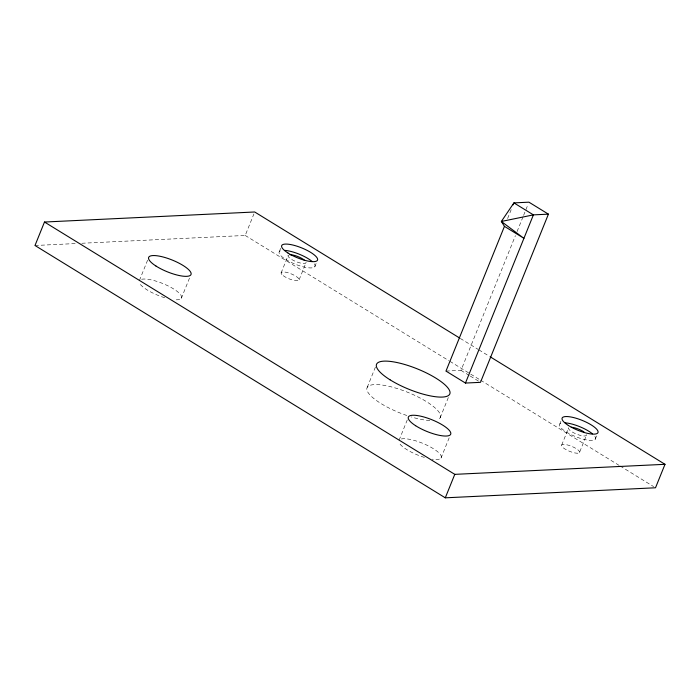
<?xml version="1.0" encoding="UTF-8"?>
<svg xmlns="http://www.w3.org/2000/svg" width="700" height="700" viewBox="0 0 700 700"><rect width="100%" height="100%" fill="white"/><g stroke="black" fill="none" stroke-linecap="round" stroke-linejoin="round"><path stroke-width="0.53" stroke-dasharray="3.5 2.62" d="M139.414 280.455L147.709 259.919M181.309 298.384L189.604 277.848M81.839 243.259L245.219 235.454L253.907 213.946M279.344 251.545L280.787 247.966M281.102 272.939L288.059 255.727M299.136 279.738L306.084 262.526A9.66 2.695 22 0 1 295.409 261.354A9.66 2.695 22 0 1 288.575 255.036M314.799 266.717L316.601 262.246M367.238 387.345L375.533 366.809M399.096 440.151L407.391 419.615M507.605 218.54L511.56 208.766M440.142 417.795L448.438 397.259M445.979 371.079L460.994 370.361L515.436 235.611M517.072 231.56L523.215 216.37M523.617 215.355L528.124 204.207M440.991 458.08L449.68 436.572M559.808 424.016L560.892 421.33M561.697 445.043L568.645 427.84A9.66 2.695 22 0 0 577.386 434.438A9.66 2.695 22 0 0 586.46 434.481M579.46 452.576A9.66 2.695 22 0 0 567.481 444.955A9.66 2.695 22 0 0 564.795 448.901A9.66 2.695 22 0 0 579.46 452.576L586.416 435.365M595.254 439.189L597.065 434.717M35 245.499L77.481 243.469M460.311 338.441L477.995 349.309M478.923 349.877L489.16 356.178M245.219 235.454L448.971 360.762M449.907 361.331L479.675 379.645M480.602 380.214L619.238 465.465M620.165 466.034L653.66 486.631M460.994 370.361L469.341 375.498M470.269 376.066L480.471 382.34M141.654 279.265A22.846 6.37 22 0 1 173.373 288.794A22.846 6.37 22 0 1 175 299.766M164.745 297.719A22.846 6.37 22 0 1 139.221 282.52M401.336 438.961A22.846 6.37 22 0 1 434.341 449.312A22.846 6.37 22 0 1 432.075 459.183M424.428 457.415A22.846 6.37 22 0 1 398.904 442.216M406.805 415.494A39.532 11.034 22 0 1 366.914 388.106A39.532 11.034 22 0 1 412.536 394.345A39.532 11.034 22 0 1 437.588 419.703M429.852 420.525A39.532 11.034 22 0 1 411.39 416.964M314.379 263.865A19.329 5.39 22 0 1 293.746 263.585A19.329 5.39 22 0 1 282.791 250.346M594.834 436.336A19.329 5.39 22 0 1 575.601 436.642A19.329 5.39 22 0 1 561.697 423.01M283.246 275.686A9.66 2.695 22 0 0 298.611 280.438A9.66 2.695 22 0 0 288.496 272.895A9.66 2.695 22 0 0 283.246 275.686"/><path stroke-width="1.05" d="M459.384 337.864L254.704 211.986L44.485 222.031L35 245.499L445.296 497.823L655.515 487.778L665 464.31L490.088 356.746M504.446 226.362L445.979 371.079L465.456 383.058L480.471 382.34L548.415 214.156L528.938 202.178L513.923 202.895L501.358 221.463L504.446 226.362L523.924 238.341L501.358 221.463L533.4 214.874L548.415 214.156M513.135 204.855L513.923 202.895L533.4 214.874L465.456 383.058M445.296 497.823L454.781 474.355L665 464.31M44.485 222.031L454.781 474.355M571.253 427.219A9.66 2.695 22 0 1 584.001 431.97M289.931 254.739A9.66 2.695 22 0 1 304.517 260.234M284.69 250.373A19.329 5.39 22 0 1 311.955 261.345M565.145 422.844A19.329 5.39 22 0 1 592.419 433.816M155.96 266.026A22.846 6.37 22 0 0 190.794 274.916A22.846 6.37 22 0 0 162.776 256.909A22.846 6.37 22 0 0 155.96 266.026M415.642 425.723A22.846 6.37 22 0 0 450.476 434.613A22.846 6.37 22 0 0 422.459 416.605A22.846 6.37 22 0 0 415.642 425.723M568.312 425.408A19.329 5.39 22 0 0 597.782 432.933A19.329 5.39 22 0 0 574.079 417.69A19.329 5.39 22 0 0 568.312 425.408M287.858 252.936A19.329 5.39 22 0 0 317.328 260.461A19.329 5.39 22 0 0 293.615 245.219A19.329 5.39 22 0 0 287.858 252.936M390.04 379.803A39.532 11.034 22 0 0 449.619 394.328A39.532 11.034 22 0 0 399.849 363.178A39.532 11.034 22 0 0 390.04 379.803"/></g></svg>
